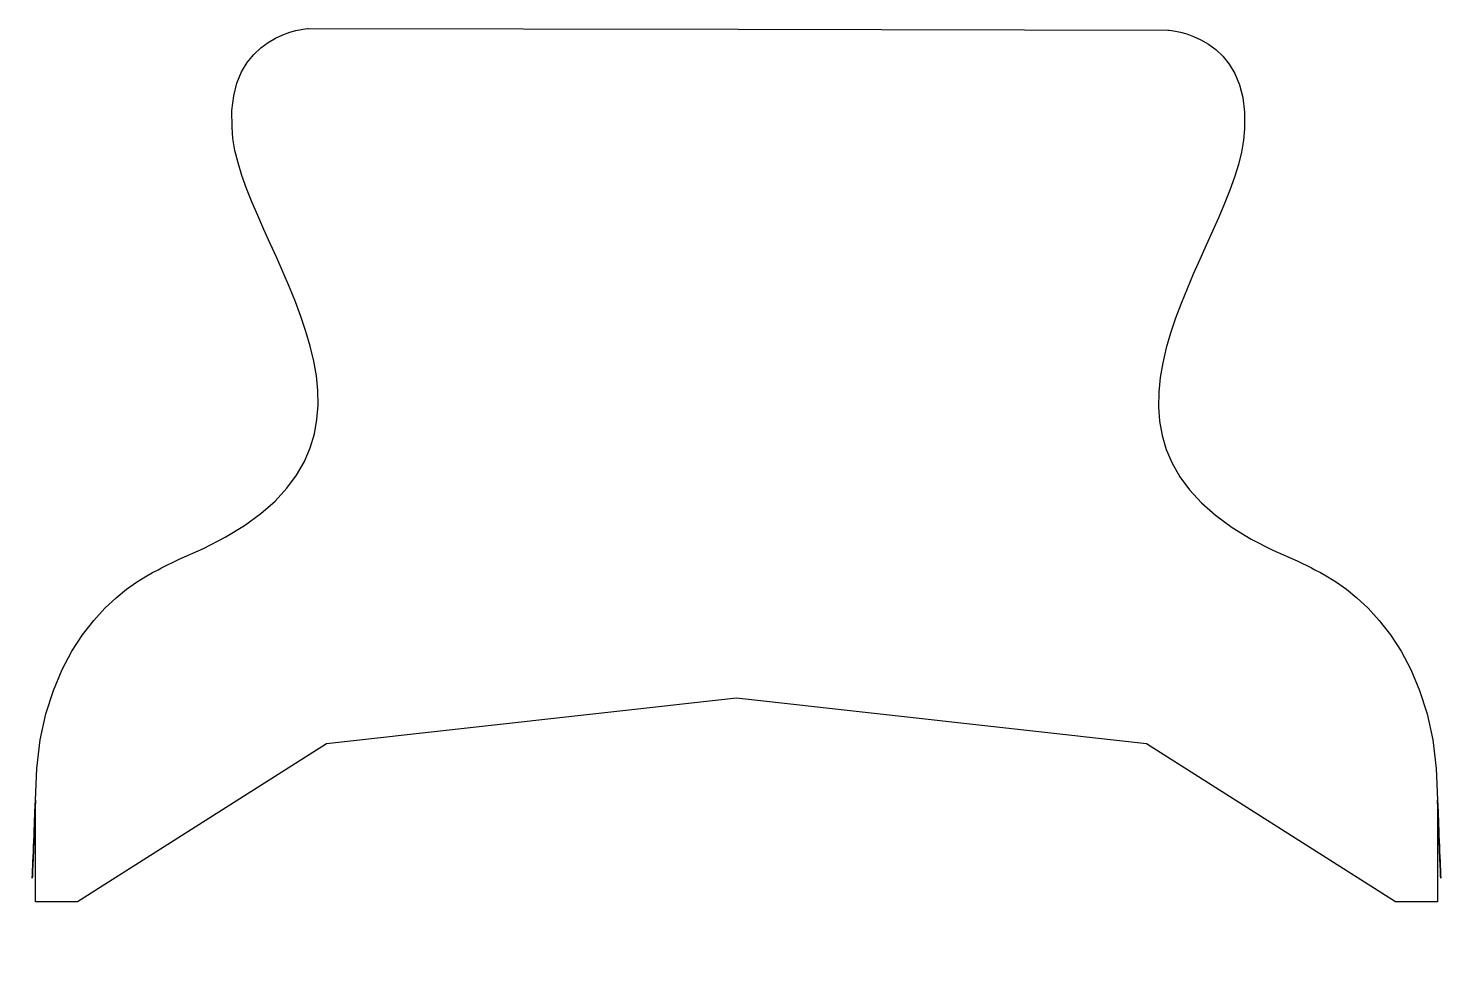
# Model space of a CAD drawing. Extents: x 0 to 102, y -5 to 63.
import ezdxf

# ---------------------------------------------------------------- set-up
doc = ezdxf.new("R2010")
doc.units = 0
doc.layers.add('cuts', color=7, linetype='CONTINUOUS')

msp = doc.modelspace()

# ---------------------------------------------------------------- linework, layer by layer
at = {"layer": 'cuts', "color": 7}
msp.add_lwpolyline([(81.975032, 63.125883), (82.041892, 63.120609), (82.230401, 63.098756), (82.522465, 63.051276), (82.899989, 62.96912), (83.344876, 62.843241), (83.83903, 62.66459), (84.364355, 62.424121), (84.902756, 62.112783), (85.436136, 61.72153), (85.946399, 61.241314), (86.415448, 60.663086), (86.82519, 59.977799), (87.157526, 59.176404), (87.394361, 58.249854), (87.517599, 57.1891), (87.509099, 55.985094), (87.444879, 55.158545), (87.298019, 54.299699), (87.077966, 53.410826), (86.794169, 52.494195), (86.456079, 51.552077), (86.073143, 50.586742), (85.654811, 49.600459), (85.210532, 48.595499), (84.749757, 47.574131), (84.281933, 46.538626), (83.816509, 45.491253), (83.362937, 44.434283), (82.930663, 43.369985), (82.529139, 42.300629), (82.167812, 41.228486), (81.856132, 40.155825), (81.603549, 39.084916), (81.419512, 38.018029), (81.313469, 36.957434), (81.294869, 35.905402), (81.373159, 34.864201), (81.557796, 33.836103), (81.858224, 32.823376), (82.283894, 31.828292), (82.844254, 30.853119), (83.548753, 29.900129), (84.406841, 28.97159), (85.427967, 28.069772), (86.621579, 27.196947), (87.997128, 26.355383), (89.564063, 25.547351), (91.331832, 24.775121), (92.347611, 24.262391), (92.603998, 24.136466), (93.007733, 23.928489), (93.536201, 23.629704), (94.16679, 23.231356), (94.876885, 22.724688), (95.643872, 22.100946), (96.445139, 21.351374), (97.258071, 20.467216), (98.060054, 19.439717), (98.828475, 18.260122), (99.540721, 16.919673), (100.174179, 15.409617), (100.706229, 13.721197), (101.114269, 11.845658), (101.375669, 9.774245), (101.467869, 7.498201), (101.467869, 0.132117), (98.427809, 0.132117), (80.44071, 11.562247), (50.8, 14.864285), (21.15929, 11.562247), (3.172193, 0.132117), (0.13212, 0.132118), (0.13212, 7.498202), (0.22428, 9.774246), (0.485685, 11.845659), (0.89372, 13.721198), (1.425773, 15.409618), (2.059228, 16.919674), (2.771474, 18.260122), (3.539895, 19.439718), (4.341878, 20.467217), (5.15481, 21.351375), (5.956077, 22.100947), (6.723064, 22.724689), (7.433159, 23.231357), (8.063748, 23.629705), (8.592217, 23.92849), (8.995951, 24.136467), (9.252338, 24.262392), (10.521387, 24.900451), (12.28915, 25.672529), (13.856079, 26.480419), (15.231623, 27.321849), (16.425231, 28.19455), (17.446352, 29.096251), (18.304435, 30.024683), (19.00893, 30.977574), (19.569286, 31.952655), (19.994953, 32.947654), (20.295378, 33.960303), (20.480012, 34.988331), (20.558302, 36.029467), (20.539702, 37.081441), (20.433657, 38.141983), (20.249618, 39.208823), (19.997033, 40.27969), (19.685352, 41.352314), (19.324024, 42.424425), (18.922498, 43.493753), (18.490223, 44.558027), (18.03665, 45.614977), (17.571226, 46.662333), (17.103401, 47.697824), (16.642625, 48.719181), (16.198346, 49.724132), (15.780014, 50.710408), (15.397078, 51.675739), (15.058987, 52.617854), (14.77519, 53.534482), (14.555137, 54.423355), (14.408277, 55.2822), (14.344057, 56.108749), (14.335557, 57.312755), (14.458795, 58.373509), (14.69563, 59.300059), (15.027967, 60.101454), (15.437708, 60.786741), (15.906758, 61.364969), (16.417021, 61.845186), (16.950401, 62.236438), (17.488801, 62.547776), (18.014127, 62.788246), (18.508281, 62.966896), (18.953168, 63.092775), (19.330692, 63.174931), (19.622756, 63.222411), (19.811265, 63.244264), (19.878125, 63.249538), (50.926555, 63.187711)], close=True, dxfattribs=at)
for points in [[(0.13212, 7.498202), (0.13212, 7.498202), (-0.381705, -5.191545), (0.13212, 7.498202)], [(101.467869, 7.498201), (101.981699, -5.191546), (101.467869, 7.498201), (101.467869, 7.498201)]]:
    msp.add_open_spline(points, degree=3, dxfattribs=at)

doc.saveas('drawing.dxf')
